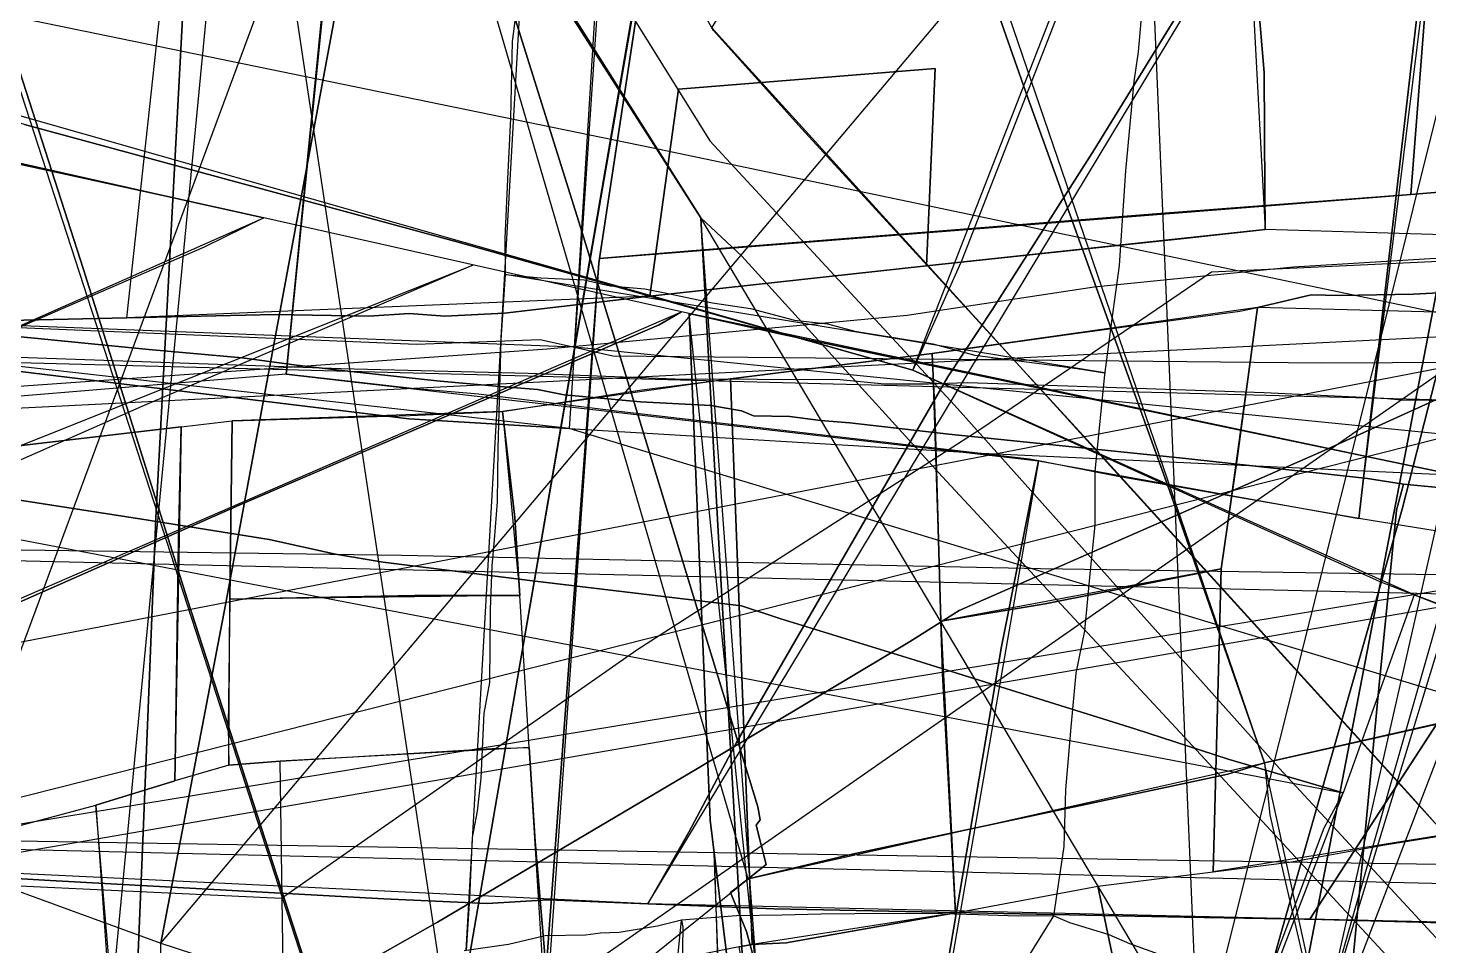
# Model space of a CAD drawing. Extents: x -6790 to 12600, y -1098 to 2171.
# Drawn here: x 172.6 to 247.7, y 239.5 to 288.8 of the extents above; entities that cross this region are included whole.
import ezdxf

# ---------------------------------------------------------------- set-up
doc = ezdxf.new("R2010")
doc.units = 0

msp = doc.modelspace()

# ---------------------------------------------------------------- linework, layer by layer
for points in [[(303.732, 173.172), (284.394, 158.059), (280.589, 155.094), (239.695, 139.539), (201.793, 125.282), (186.196, 119.29), (143.088, 126.275), (131.294, 128.186), (128.262, 128.676), (124.379, 129.278), (118.024, 129.785), (110.821, 133.719), (105.273, 136.844), (100.214, 139.673), (92.049, 145.144), (84.218, 150.48), (80.215, 153.149), (696.254, 582.599)], [(295.527, 254.346), (282.987, 256.267), (282.987, 256.267), (275.18, 257.406), (243.894, 262.47), (248.636, 303.439), (252.679, 340.689), (257.881, 385.103), (254.401, 421.172), (259.866, 448.662), (266.622, 485.069), (280.23, 555.874), (288.74, 549.561), (289.133, 549.075), (291.654, 548.335), (311.75, 543.988)], [(269.474, 370.142), (262.534, 343.426), (256.466, 317.891), (245.421, 273.547), (238.81, 247.23), (235.874, 235.519), (235.255, 231.251), (235.157, 228.091), (235.641, 225.443), (223.7, 509.595)], [(146.37, 394.556), (159.266, 365.447), (166.354, 349.384), (171.331, 340.561), (182.492, 324.574), (195.84, 304.062), (209.113, 282.72), (222.234, 268.543), (239.642, 249.061), (248.921, 239.037), (252.77, 232.06), (260.669, 214.258), (267.164, 193.528), (273.018, 181.219), (279.875, 175.926), (302.288, 163.737)], [(257.881, 385.103), (252.679, 340.689), (248.636, 303.439), (243.894, 262.47), (230.9, 264.724), (226.733, 265.552), (226.238, 265.651), (204.249, 268.197), (196.715, 269.136), (193.146, 269.428), (186.394, 270.209), (189.255, 298.574), (192.079, 326.144), (198.606, 392.913)], [(180.633, 387.376), (177.044, 366.538), (171.331, 339.911), (171.331, 339.911), (162.378, 308.583), (154.879, 281.596), (146.704, 251.73), (179.683, 239.689), (183.137, 257.742), (189.761, 293.463), (201.902, 359.058), (217.397, 355.138), (238.969, 349.548), (266.31, 342.446), (269.794, 356.599), (269.92, 356.553), (274.285, 376.674)], [(255.123, 238.901), (251.089, 242.772), (250.307, 243.572), (249.894, 243.995), (246.684, 247.583), (229.706, 266.274), (214.02, 283.38), (209.307, 288.624), (209.222, 288.776), (208.31, 290.424), (203.484, 297.841), (193.919, 313.071), (180.848, 334.181), (175.845, 342.551), (175.718, 342.652), (175.231, 343.041), (171.815, 351.402), (159.05, 384.13)], [(208.466, 380.284), (203.636, 298.258), (201.862, 271.648), (201.571, 267.292), (223.672, 265.969), (259.291, 264.316), (259.78, 263.735), (266.548, 255.079), (274.203, 245.258), (273.473, 252.964), (273.412, 255.947), (273.314, 257.106), (273.071, 264.492), (271.986, 297.377), (271.222, 321.432), (271.417, 323.419), (271.525, 333.221), (272.074, 355.061), (272.17, 359.763), (272.56, 379.096)], [(213.113, 232.871), (211.074, 240.322), (210.217, 242.414), (211.162, 243.146), (212.139, 243.903), (211.587, 246.011), (211.804, 246.307), (211.676, 246.997), (202.26, 277.804), (197.179, 294.057), (190.944, 314.393), (184.236, 336.499), (178.276, 356.492), (175.208, 366.212), (173.494, 371.82)], [(151.035, 370.993), (145.072, 369.117), (147.608, 361.327), (148.037, 359.619), (148.155, 359.272), (148.155, 359.272), (150.049, 353.735), (151.989, 347.899), (153.969, 342.19), (155.172, 338.267), (156.186, 335.423), (159.054, 326.495), (161.791, 318.218), (164.156, 310.896), (168.713, 296.788), (171.605, 288.025), (175.533, 275.804), (181.088, 258.153), (188.203, 236.204)], [(300.07, 265.404), (293.329, 266.02), (287.695, 266.536), (262.266, 269.224), (251.178, 270.263), (242.042, 266.102), (222.481, 257.528), (219.82, 255.84), (208.457, 249.048), (194.506, 240.821), (187.826, 237.024), (186.532, 236.532), (156.803, 229.361), (156.449, 235.3), (155.952, 243.415), (154.026, 274.833), (152.137, 307.582), (150.982, 323.152), (148.26, 366.55), (160.073, 371.466)], [(197.314, 370.839), (200.833, 360.279), (203.5, 352.273), (206.393, 343.835), (208.567, 337.178), (211.648, 327.706), (213.922, 321.124), (216.411, 313.361), (216.825, 312.07), (218.021, 308.352), (221.81, 297.412), (226.16, 285.017), (233.751, 263.97), (238.848, 249.353), (251.977, 252.303), (301.322, 263.655)], [(151.953, 369.299), (155.618, 362.201), (156.863, 359.812), (157.007, 358.629), (157.103, 357.973), (158.046, 354.679), (158.974, 353.08), (159.902, 351.48), (160.344, 350.234), (160.787, 348.989), (161.795, 346.686), (162.348, 345.618), (168.588, 337.354), (179.566, 322.827), (182.443, 319.457), (182.971, 318.838), (185.793, 314.443), (190.371, 307.109), (202.021, 289.034), (208.637, 278.577), (210.821, 276.527), (221.562, 264.717), (234.084, 251.238), (246.71, 237.605)], [(235.641, 225.443), (239.627, 239.888), (246.227, 262.967), (259.936, 316.56), (266.31, 342.446), (238.969, 349.548), (217.397, 355.138), (201.902, 359.058), (189.761, 293.463), (183.137, 257.742), (179.683, 239.689), (181.375, 239.13)], [(323.004, 342.564), (288.738, 351.368), (274.424, 354.938), (269.92, 356.553), (269.794, 356.599), (266.31, 342.446), (259.936, 316.56), (246.227, 262.967), (239.627, 239.888), (235.641, 225.443), (235.985, 215.479), (237.379, 215.018), (237.379, 215.018), (255.557, 204.834), (256.999, 204.122), (253.901, 195.081), (269.944, 185.082), (266.014, 165.283), (265.651, 163.723), (260.011, 129.493), (258.88, 121.157), (258.352, 119.992), (253.7, 92.496)], [(166.117, 239.087), (208.852, 354.395)], [(178.022, 228.532), (178.703, 244.731), (179.408, 262.486), (180.514, 283.245), (182.443, 319.457), (179.566, 322.827), (168.588, 337.354), (162.348, 345.618), (161.795, 346.686), (160.787, 348.989), (160.344, 350.234), (158.385, 342.755), (155.107, 328.69), (154.253, 311.903), (152.598, 275.779), (150.787, 242.668), (148.98, 212.636)], [(184.236, 336.499), (190.944, 314.393), (197.179, 294.057), (202.26, 277.804), (211.676, 246.997), (211.804, 246.307), (211.587, 246.011), (212.139, 243.903), (211.162, 243.146), (216.735, 244.46), (236.883, 248.751), (238.848, 249.353), (238.848, 249.353), (233.751, 263.97), (226.16, 285.017), (221.81, 297.412), (218.021, 308.352), (216.825, 312.07), (216.411, 313.361), (213.922, 321.124), (211.648, 327.706)], [(299.974, 333.632), (290.15, 317.092), (278.318, 298.009), (276.114, 294.613), (262.3, 273.332), (241.265, 240.976), (264.633, 240.341), (283.226, 239.927), (310.578, 239.398)], [(243.919, 331.763), (236.24, 311.709), (229.929, 295.059), (222.618, 276.32), (219.996, 270.415), (245.033, 259.077), (246.873, 258.363), (246.873, 258.363), (255.512, 255.014), (266.409, 251.065), (268.85, 250.094), (269.735, 251.993), (271.433, 256.309), (276.15, 268.184), (279.075, 275.731), (282.032, 283.003), (285.48, 291.572), (287.005, 295.257), (293.497, 311.832), (297.386, 321.759)], [(243.919, 331.763), (236.24, 311.709), (229.929, 295.059), (222.618, 276.32), (219.996, 270.415), (245.033, 259.077), (246.873, 258.363), (246.873, 258.363), (255.512, 255.014), (266.409, 251.065), (268.85, 250.094), (269.735, 251.993), (271.433, 256.309), (276.15, 268.184), (279.075, 275.731), (282.032, 283.003), (285.48, 291.572), (287.005, 295.257), (293.497, 311.832), (297.386, 321.759)], [(198.811, 290.395), (198.52, 288.033), (198.428, 283.932), (198.265, 280.661), (198.117, 277.474), (198.133, 275.547), (197.899, 272.038), (197.739, 266.211), (197.718, 263.351), (197.546, 261.321), (197.426, 259.918), (197.341, 257.59), (197.296, 253.66), (197.003, 252.022), (196.827, 248.534), (196.634, 246.77), (196.375, 245.356), (196.224, 242.115), (196.046, 239.296), (201.058, 326.925)], [(231.545, 326.097), (242.522, 324.755), (245.951, 324.36), (247.925, 322.826), (249.155, 322.408), (250.486, 322.216), (252.856, 321.669), (251.357, 318.532), (242.656, 302.936), (240.266, 298.473), (237.878, 295.513), (229.717, 282.233), (224.274, 273.702), (221.86, 270.065), (210.564, 250.481), (207.99, 245.648), (205.795, 241.802), (200.436, 242.018), (197.179, 241.822), (191.631, 242.063), (173.748, 243.046), (163.656, 243.64)], [(211.041, 235.686), (209.61, 260.792), (208.637, 278.577), (208.637, 278.577), (202.021, 289.034), (190.371, 307.109), (185.793, 314.443), (182.971, 318.838), (182.443, 319.457), (180.514, 283.245), (179.408, 262.486), (178.703, 244.731), (178.022, 228.532)], [(249.894, 243.995), (246.684, 247.583), (229.706, 266.274), (214.02, 283.38), (209.307, 288.624), (209.222, 288.776), (209.743, 289.619), (209.994, 289.881), (210.998, 290.911), (216.074, 296.71), (224.882, 306.772), (226.878, 309.06), (234.849, 303.898), (236.409, 292.891), (255.951, 291.194)], [(819.413, 230.742), (92.901, 307.155), (92.901, 307.155), (151.382, 293.108), (169.37, 289.883), (205.992, 282.358), (253.365, 272.396), (302.959, 262.577)], [(238.032, 295.681), (238.829, 286.383), (238.863, 280.027), (238.871, 277.954), (234.839, 277.512), (220.732, 276.005), (221.195, 286.584), (207.428, 285.477), (205.887, 274.385), (198.097, 273.47), (194.899, 273.303), (192.992, 273.449), (190.833, 273.311), (185.804, 273.401), (177.85, 273.216), (181.327, 305.103)], [(238.032, 295.681), (238.829, 286.383), (238.863, 280.027), (238.871, 277.954), (234.839, 277.512), (220.732, 276.005), (221.195, 286.584), (207.428, 285.477), (205.887, 274.385), (198.097, 273.47), (194.899, 273.303), (192.992, 273.449), (190.833, 273.311), (185.804, 273.401), (177.85, 273.216), (181.327, 305.103)], [(232.506, 292.383), (232.072, 287.491), (231.842, 285.895), (231.394, 281.105), (231.05, 276.033), (230.665, 273.174), (230.259, 270.158), (229.748, 265.008), (229.748, 262.098), (229.472, 259.487), (229.197, 256.431), (228.731, 254.174), (228.456, 251.273), (228.178, 247.909), (228.084, 244.869), (227.532, 241.154), (225.633, 241.144), (223.493, 241.208), (221.556, 241.267), (218.699, 241.28), (215.056, 241.25), (212.98, 241.191), (210.547, 241.163), (207.591, 240.924), (206.312, 240.593), (204.251, 240.264), (203.247, 240.225), (202.443, 240.123), (200.287, 240.088), (198.323, 239.627), (195.936, 239.28)], [(311.025, 236.088), (291.752, 228.878), (275.831, 222.875), (274.109, 221.941), (242.208, 205.366), (231.998, 200.014), (229.277, 198.663), (226.52, 197.365), (196.883, 186.824), (196.724, 187.874), (198.993, 220.321), (203.155, 276.159), (203.193, 276.409), (203.193, 276.409), (208.379, 276.825), (233.057, 278.804), (246.688, 279.841), (265.734, 281.432), (289.56, 283.311), (290.873, 283.244), (334.1, 288.747)], [(318.932, 249.961), (284.017, 257.427), (248.664, 264.879), (212.935, 272.337), (208, 273.447), (207.587, 273.54), (185.198, 278.575), (179.88, 279.771), (144.465, 287.728)], [(188.203, 236.204), (181.088, 258.153), (175.533, 275.804), (171.605, 288.025)], [(172.367, 283.582), (195.618, 277.28), (219.996, 270.415), (245.033, 259.077), (246.873, 258.363), (243.068, 247.747), (243.068, 247.747), (236.902, 249.548), (231.887, 251.184), (220.116, 254.861), (212.925, 257.085), (210.817, 257.778), (199.613, 259.125), (191.595, 260.126), (189.045, 260.55), (185.483, 261.339), (178.659, 262.417), (168.196, 264.044)], [(172.367, 283.582), (195.618, 277.28), (219.996, 270.415), (245.033, 259.077), (246.873, 258.363), (243.068, 247.747), (243.068, 247.747), (236.902, 249.548), (231.887, 251.184), (220.116, 254.861), (212.925, 257.085), (210.817, 257.778), (199.613, 259.125), (191.595, 260.126), (189.045, 260.55), (185.483, 261.339), (178.659, 262.417), (168.196, 264.044)], [(248.448, 277.676), (238.871, 277.954), (234.839, 277.512), (220.732, 276.005), (205.887, 274.385), (198.097, 273.47), (194.899, 273.303), (192.992, 273.449), (190.833, 273.311), (185.804, 273.401), (177.85, 273.216), (168.388, 273.005)], [(248.448, 277.676), (238.871, 277.954), (234.839, 277.512), (220.732, 276.005), (205.887, 274.385), (198.097, 273.47), (194.899, 273.303), (192.992, 273.449), (190.833, 273.311), (185.804, 273.401), (177.85, 273.216), (168.388, 273.005)], [(246.71, 237.605), (234.084, 251.238), (221.562, 264.717), (210.821, 276.527), (208.637, 278.577), (209.61, 260.792), (211.041, 235.686)], [(157.78, 264.648), (172.826, 266.447), (180.765, 267.377), (183.507, 267.692), (193.043, 267.981), (198, 268.195), (205.46, 269.353), (210.21, 269.949), (214.766, 270.53), (221.034, 271.314), (228.698, 272.374), (237.514, 273.577), (238.462, 273.771), (241.346, 274.453), (242.875, 274.423), (246.839, 274.494), (253.597, 274.841)], [(157.78, 264.648), (172.826, 266.447), (180.765, 267.377), (183.507, 267.692), (193.043, 267.981), (198, 268.195), (205.46, 269.353), (210.21, 269.949), (214.766, 270.53), (221.034, 271.314), (228.698, 272.374), (237.514, 273.577), (238.462, 273.771), (241.346, 274.453), (242.875, 274.423), (246.839, 274.494), (253.597, 274.841)], [(211.531, 226.773), (209.131, 246.286), (208, 273.447), (207.587, 273.54), (206.395, 272.852), (183.881, 263.177), (172.269, 258.054), (159.501, 252.563), (146.41, 246.9), (132.288, 240.952), (108.126, 230.422)], [(489.468, 262.504), (100.352, 272.677)], [(172.001, 272.222), (179.035, 271.516), (184.045, 271.071), (186.946, 270.679), (189.536, 270.371), (194.47, 269.848), (197.636, 269.553), (199.874, 269.373), (201.299, 269.096), (205.401, 268.709), (209.161, 268.516), (210.813, 268.242), (211.45, 267.967), (213.406, 267.928), (215.034, 267.725), (216.619, 267.583), (221.931, 266.988), (234.62, 265.67), (244.363, 264.603), (246.298, 264.297), (249.3, 264.008)], [(243.37, 236.493), (244.073, 243.928), (244.964, 253.358), (245.912, 262.905), (246.298, 264.297), (244.363, 264.603), (234.62, 265.67), (221.931, 266.988), (216.619, 267.583), (215.034, 267.725), (213.406, 267.928), (211.45, 267.967), (210.813, 268.242), (209.161, 268.516), (205.401, 268.709), (201.299, 269.096), (199.874, 269.373), (197.636, 269.553), (194.47, 269.848), (189.536, 270.371), (186.946, 270.679), (184.045, 271.071), (179.035, 271.516), (172.001, 272.222)], [(159.701, 271.551), (173.072, 271.077), (189.329, 270.5), (199.373, 270.249), (207.237, 269.948), (216.1, 269.91), (218.48, 269.69), (220.829, 269.675), (222.912, 269.749), (225.646, 269.66), (238.824, 269.22), (245.247, 268.92), (246.182, 268.817), (252.183, 268.761), (258.85, 268.82), (264.848, 268.721), (270.036, 268.706), (274.92, 268.691), (280.986, 268.577), (288.627, 268.434), (291.86, 268.236), (298.805, 268.024)], [(159.701, 271.551), (173.072, 271.077), (189.329, 270.5), (199.373, 270.249), (207.237, 269.948), (216.1, 269.91), (218.48, 269.69), (220.829, 269.675), (222.912, 269.749), (225.646, 269.66), (238.824, 269.22), (245.247, 268.92), (246.182, 268.817), (252.183, 268.761), (258.85, 268.82), (264.848, 268.721), (270.036, 268.706), (274.92, 268.691), (280.986, 268.577), (288.627, 268.434), (291.86, 268.236), (298.805, 268.024)], [(159.701, 271.551), (173.072, 271.077), (189.329, 270.5), (199.373, 270.249), (207.237, 269.948), (216.1, 269.91), (218.48, 269.69), (220.829, 269.675), (222.912, 269.749), (225.646, 269.66), (238.824, 269.22), (245.247, 268.92), (246.182, 268.817), (252.183, 268.761), (258.85, 268.82), (264.848, 268.721), (270.036, 268.706), (274.92, 268.691), (280.986, 268.577), (288.627, 268.434), (291.86, 268.236), (298.805, 268.024)], [(168.196, 264.044), (178.659, 262.417), (185.483, 261.339), (189.045, 260.55), (191.595, 260.126), (199.613, 259.125), (210.817, 257.778), (212.925, 257.085), (220.116, 254.861), (231.887, 251.184), (236.902, 249.548), (243.068, 247.747), (242.022, 245.856), (236.738, 231.788)], [(168.196, 264.044), (178.659, 262.417), (185.483, 261.339), (189.045, 260.55), (191.595, 260.126), (199.613, 259.125), (210.817, 257.778), (212.925, 257.085), (220.116, 254.861), (231.887, 251.184), (236.902, 249.548), (243.068, 247.747), (242.022, 245.856), (236.738, 231.788)], [(301.322, 263.655), (251.977, 252.303), (238.848, 249.353), (239.129, 246.565), (246.018, 216.775), (246.061, 216.451), (256.214, 216.897), (279.707, 217.658), (315.041, 218.892)], [(306.572, 255.682), (289.53, 258.468), (271.937, 261.46), (263.26, 262.933), (261.498, 262.825), (255.304, 263.396), (249.3, 264.008), (246.298, 264.297), (245.912, 262.905), (244.964, 253.358), (244.073, 243.928), (243.37, 236.493)], [(85.287, 100.619), (76.647, 118.755), (79.772, 128.13), (87.063, 154.047), (94.416, 179.413), (101.818, 204.743), (107.258, 222.465), (113.187, 242.695), (119.135, 262.902), (146.704, 251.73), (179.683, 239.689), (181.375, 239.13), (197.563, 231.093), (191.394, 199.809), (190.142, 185.82), (189.05, 170.803), (187.53, 148.794), (186.703, 135.037), (186.046, 122.219), (183.958, 110.209), (181.316, 93.641)], [(299.362, 241.505), (288.379, 244.535), (276.909, 247.889), (268.85, 250.094), (266.409, 251.065), (255.512, 255.014), (246.873, 258.363), (243.068, 247.747), (242.022, 245.856), (236.738, 231.788), (233.025, 221.662), (232.636, 220.634), (231.081, 217.516), (229.331, 214.193), (228.68, 212.97), (227.527, 208.824), (224.141, 198.333), (220.611, 187.422), (217.452, 177.655), (212.258, 161.245), (206.904, 144.327), (202.435, 130.208), (198.153, 116.212), (194.1, 102.965)], [(299.362, 241.505), (288.379, 244.535), (276.909, 247.889), (268.85, 250.094), (266.409, 251.065), (255.512, 255.014), (246.873, 258.363), (243.068, 247.747), (242.022, 245.856), (236.738, 231.788), (233.025, 221.662), (232.636, 220.634), (231.081, 217.516), (229.331, 214.193), (228.68, 212.97), (227.527, 208.824), (224.141, 198.333), (220.611, 187.422), (217.452, 177.655), (212.258, 161.245), (206.904, 144.327), (202.435, 130.208), (198.153, 116.212), (194.1, 102.965)], [(213.113, 232.871), (211.074, 240.322), (210.217, 242.414), (211.162, 243.146), (216.735, 244.46), (236.883, 248.751), (238.848, 249.353), (238.848, 249.353), (239.129, 246.565), (246.018, 216.775)], [(80.513, 210.987), (86.462, 247.533), (109.767, 246.436), (119.912, 246.133), (129.529, 245.711), (137.457, 245.051), (152.68, 244.194), (163.656, 243.64), (173.748, 243.046), (191.631, 242.063), (197.179, 241.822), (200.436, 242.018), (205.795, 241.802), (212.559, 241.529), (234.53, 241.081), (240.995, 240.984), (241.265, 240.976), (264.633, 240.341), (283.226, 239.927), (310.578, 239.398)], [(234.061, 238.787), (231.626, 239.662), (230.509, 240.143), (228.404, 240.773), (227.532, 241.154), (177.922, 161.258)], [(198.809, 152.957), (207.591, 240.924), (207.591, 240.924), (207.672, 240.541), (207.633, 238.366)]]:
    msp.add_lwpolyline(points)
for points in [[(280.23, 555.874), (266.622, 485.069), (259.866, 448.662), (254.401, 421.172), (257.881, 385.103), (252.679, 340.689), (248.636, 303.439), (243.894, 262.47), (280.23, 555.874)], [(136.758, 429.073), (144.348, 427.381), (183.178, 420.48), (210.71, 415.366), (210.295, 408.933), (208.466, 380.284), (203.636, 298.258), (201.862, 271.648), (201.571, 267.292), (192.979, 267.806), (142.632, 273.942), (136.89, 274.642), (136.919, 306.498), (136.919, 332.277), (136.919, 380.949), (136.758, 429.073)], [(226.333, 412.573), (225.752, 409.887), (219.736, 375.265), (207.258, 302.874), (194.878, 231.137), (172.836, 234.941), (150.072, 238.894), (147.818, 239.234), (148.862, 249.088), (151.729, 272.435), (155.125, 300.838), (158.436, 327.904), (160.503, 344.977), (161.614, 354.362), (162.016, 354.43), (162.216, 355.235), (162.531, 364.492), (164.257, 415.133), (164.309, 416.754), (166.728, 416.676), (179.657, 415.868), (186.03, 415.42), (226.333, 412.573)], [(210.71, 415.366), (210.295, 408.933), (208.466, 380.284), (203.636, 298.258), (201.862, 271.648), (210.71, 415.366)], [(226.333, 412.573), (225.752, 409.887), (219.736, 375.265), (207.258, 302.874), (194.878, 231.137), (226.333, 412.573)], [(226.333, 412.573), (238.915, 411.685), (276.746, 408.698), (280.736, 408.297), (279.772, 401.1), (275.269, 367.113), (272.238, 343.181), (272.076, 342.696), (271.914, 342.21), (268.655, 319.716), (264.718, 292.906), (264.157, 289.861), (251.5, 292.427), (238.341, 224.172), (234.66, 224.601), (206.859, 229.069), (194.878, 231.137), (207.258, 302.874), (219.736, 375.265), (225.752, 409.887), (226.333, 412.573)], [(157.928, 399.411), (172.478, 397.108), (196.683, 393.276), (198.606, 392.913), (192.079, 326.144), (189.255, 298.574), (186.394, 270.209), (169.978, 268.835), (168.919, 268.747), (148.632, 267.729), (145.681, 267.622), (145.807, 273.87), (147.415, 292.943), (150.17, 319.954), (150.126, 321.43), (153.038, 352.225), (157.928, 399.411)], [(198.606, 392.913), (192.079, 326.144), (189.255, 298.574), (186.394, 270.209), (198.606, 392.913)], [(197.314, 370.839), (200.833, 360.279), (203.5, 352.273), (206.393, 343.835), (208.567, 337.178), (211.648, 327.706), (213.922, 321.124), (216.411, 313.361), (216.825, 312.07), (218.021, 308.352), (221.81, 297.412), (226.16, 285.017), (233.751, 263.97), (238.848, 249.353), (197.314, 370.839)], [(175.208, 366.212), (178.276, 356.492), (184.236, 336.499), (190.944, 314.393), (197.179, 294.057), (202.26, 277.804), (211.676, 246.997), (211.804, 246.307), (211.587, 246.011), (212.139, 243.903), (211.162, 243.146), (175.208, 366.212)], [(191.101, 226.999), (188.203, 236.204), (181.088, 258.153), (175.533, 275.804), (171.605, 288.025), (168.713, 296.788), (164.156, 310.896), (161.791, 318.218), (159.054, 326.495), (156.186, 335.423), (155.172, 338.267), (153.969, 342.19), (151.989, 347.899), (150.049, 353.735), (148.155, 359.272), (191.101, 226.999)], [(266.31, 342.446), (238.969, 349.548), (217.397, 355.138), (201.902, 359.058), (189.761, 293.463), (183.137, 257.742), (179.683, 239.689), (266.31, 342.446)], [(266.31, 342.446), (259.936, 316.56), (246.227, 262.967), (239.627, 239.888), (235.641, 225.443), (235.985, 215.479), (237.379, 215.018), (266.31, 342.446)], [(190.243, 311.019), (216.793, 321.187), (237.258, 328.922), (243.919, 331.763), (236.24, 311.709), (229.929, 295.059), (222.618, 276.32), (219.996, 270.415), (195.618, 277.28), (172.367, 283.582), (150.698, 289.911), (147.265, 291.172), (162, 298.074), (181.063, 306.87), (190.243, 311.019)], [(190.243, 311.019), (216.793, 321.187), (237.258, 328.922), (243.919, 331.763), (236.24, 311.709), (229.929, 295.059), (222.618, 276.32), (219.996, 270.415), (195.618, 277.28), (172.367, 283.582), (150.698, 289.911), (147.265, 291.172), (162, 298.074), (181.063, 306.87), (190.243, 311.019)], [(243.919, 331.763), (236.24, 311.709), (229.929, 295.059), (222.618, 276.32), (219.996, 270.415), (243.919, 331.763)], [(243.919, 331.763), (236.24, 311.709), (229.929, 295.059), (222.618, 276.32), (219.996, 270.415), (243.919, 331.763)], [(182.443, 319.457), (180.514, 283.245), (179.408, 262.486), (178.703, 244.731), (178.022, 228.532), (177.135, 212.298), (176.656, 203.486), (197.973, 203.646), (206.356, 203.671), (205.426, 179.717), (205.023, 169.362), (182.443, 319.457)], [(182.443, 319.457), (182.971, 318.838), (185.793, 314.443), (190.371, 307.109), (202.021, 289.034), (208.637, 278.577), (182.443, 319.457)], [(289.56, 283.311), (265.734, 281.432), (246.688, 279.841), (249.426, 315.129), (287.99, 318.311), (288.688, 309.857), (289.56, 283.311)], [(246.688, 279.841), (233.057, 278.804), (208.379, 276.825), (203.193, 276.409), (208.589, 311.94), (219.103, 312.825), (221.478, 313.005), (249.426, 315.129), (246.688, 279.841)], [(183.861, 307.442), (194.41, 309.318), (208.589, 311.94), (203.193, 276.409), (203.155, 276.159), (198.993, 220.321), (196.724, 187.874), (196.883, 186.824), (183.354, 182.013), (182.543, 181.67), (172.039, 184.542), (183.861, 307.442)], [(183.861, 307.442), (180.292, 307.508), (162.139, 309.203), (151.232, 191.261), (156.033, 188.771), (170.613, 184.932), (172.039, 184.542), (183.861, 307.442)], [(168.388, 273.005), (177.85, 273.216), (181.327, 305.103), (172.143, 305.958), (171.472, 298.746), (168.388, 273.005)], [(168.388, 273.005), (177.85, 273.216), (181.327, 305.103), (172.143, 305.958), (171.472, 298.746), (168.388, 273.005)], [(242.656, 302.936), (240.266, 298.473), (237.878, 295.513), (229.717, 282.233), (224.274, 273.702), (221.86, 270.065), (210.564, 250.481), (207.99, 245.648), (205.795, 241.802), (242.656, 302.936)], [(242.656, 302.936), (249.182, 301.415), (269.073, 296.48), (276.114, 294.613), (262.3, 273.332), (241.265, 240.976), (240.995, 240.984), (234.53, 241.081), (212.559, 241.529), (205.795, 241.802), (207.99, 245.648), (210.564, 250.481), (221.86, 270.065), (224.274, 273.702), (229.717, 282.233), (237.878, 295.513), (240.266, 298.473), (242.656, 302.936)], [(402.383, 300.312), (391.396, 281.877), (375.824, 262.715), (365.056, 252.411), (348.036, 237.533), (338.6, 228.733), (322.969, 219.181), (320.422, 215.824), (290.898, 196.72), (276.888, 190.178), (271.852, 185.663), (258.942, 179.758), (243.485, 173.448), (224.439, 164.648), (215.177, 160.48), (201.456, 152.491), (188.431, 148.786), (166.422, 150.049), (139.028, 156.976), (112.055, 172.614), (97.781, 183.949), (81.035, 201.052), (44.463, 231.179), (402.383, 300.312)], [(238.871, 277.954), (238.863, 280.027), (238.829, 286.383), (238.032, 295.681), (237.682, 300.326), (238.871, 277.954)], [(248.448, 277.676), (238.871, 277.954), (238.863, 280.027), (238.829, 286.383), (238.032, 295.681), (237.682, 300.326), (247.688, 298.583), (250.627, 298.038), (249.158, 285.035), (248.626, 279.519), (248.448, 277.676)], [(248.448, 277.676), (238.871, 277.954), (238.863, 280.027), (238.829, 286.383), (238.032, 295.681), (237.682, 300.326), (247.688, 298.583), (250.627, 298.038), (249.158, 285.035), (248.626, 279.519), (248.448, 277.676)], [(97.1, 239.592), (75.033, 233.617), (92.176, 298.903), (109.754, 295.599), (144.465, 287.728), (179.88, 279.771), (185.198, 278.575), (182, 277.014), (165.984, 270.059), (147.244, 261.657), (128.77, 253.517), (107.99, 244.362), (99.83, 240.869), (98.837, 240.159), (97.1, 239.592)], [(92.176, 298.903), (109.754, 295.599), (144.465, 287.728), (179.88, 279.771), (185.198, 278.575), (92.176, 298.903)], [(276.114, 294.613), (262.3, 273.332), (241.265, 240.976), (276.114, 294.613)], [(237.533, 219.979), (238.341, 224.172), (251.5, 292.427), (264.157, 289.861), (264.718, 292.906), (313.497, 283.312), (313.047, 281.279), (306.41, 247.342), (305.772, 243.953), (299.752, 211.981), (299.702, 211.599), (287.067, 213.267), (245.781, 218.749), (237.533, 219.979)], [(264.718, 292.906), (264.157, 289.861), (251.5, 292.427), (238.341, 224.172), (264.718, 292.906)], [(219.996, 270.415), (195.618, 277.28), (172.367, 283.582), (150.698, 289.911), (147.265, 291.172), (219.996, 270.415)], [(219.996, 270.415), (195.618, 277.28), (172.367, 283.582), (150.698, 289.911), (147.265, 291.172), (219.996, 270.415)], [(425.609, 288.386), (424.015, 283.27), (421.536, 272.638), (420.374, 267.501), (417.113, 253.319), (411.434, 231.132), (375.057, 199.551), (374.367, 177.816), (307.953, 166.154), (278.687, 161.185), (237.203, 154.141), (231.519, 152.916), (217.465, 150.465), (204.184, 147.055), (201.972, 147.055), (174.988, 155.618), (147.86, 164.744), (144.331, 165.461), (126.466, 175.331), (100.98, 188.927), (84.018, 198.005), (42.92, 222.238), (425.609, 288.386)], [(209.222, 288.776), (209.307, 288.624), (214.02, 283.38), (229.706, 266.274), (246.684, 247.583), (249.894, 243.995), (250.307, 243.572), (209.222, 288.776)], [(205.887, 274.385), (207.428, 285.477), (221.195, 286.584), (220.732, 276.005), (205.887, 274.385)], [(220.732, 276.005), (221.195, 286.584), (207.428, 285.477), (205.887, 274.385), (220.732, 276.005)], [(220.732, 276.005), (221.195, 286.584), (207.428, 285.477), (205.887, 274.385), (220.732, 276.005)], [(246.688, 279.841), (265.734, 281.432), (289.56, 283.311), (246.688, 279.841)], [(246.688, 279.841), (233.057, 278.804), (208.379, 276.825), (203.193, 276.409), (246.688, 279.841)], [(97.1, 239.592), (75.033, 233.617), (71.027, 219.037), (79.964, 221.698), (97.672, 226.518), (101.656, 227.603), (108.126, 230.422), (132.288, 240.952), (146.41, 246.9), (159.501, 252.563), (172.269, 258.054), (183.881, 263.177), (206.395, 272.852), (207.587, 273.54), (185.198, 278.575), (182, 277.014), (165.984, 270.059), (147.244, 261.657), (128.77, 253.517), (107.99, 244.362), (99.83, 240.869), (98.837, 240.159), (97.1, 239.592)], [(185.198, 278.575), (182, 277.014), (165.984, 270.059), (147.244, 261.657), (128.77, 253.517), (107.99, 244.362), (99.83, 240.869), (98.837, 240.159), (97.1, 239.592), (185.198, 278.575)], [(155.952, 243.415), (164.103, 243.136), (186.158, 242.099), (205.202, 255.411), (223.631, 267.265), (236.003, 275.685), (264.925, 277.046), (294.984, 278.58), (155.952, 243.415)], [(208.637, 278.577), (209.61, 260.792), (211.041, 235.686), (212.184, 213.411), (212.69, 203.562), (218.011, 204.573), (217.072, 180.418), (216.759, 168.782), (208.637, 278.577)], [(208.637, 278.577), (210.821, 276.527), (221.562, 264.717), (234.084, 251.238), (246.71, 237.605), (248.788, 235.188), (249.65, 233.556), (257.685, 210.484), (259.238, 206.321), (262.194, 197.823), (265.299, 189.191), (267.946, 181.5), (269.082, 178.945), (269.483, 176.776), (269.512, 176.123), (208.637, 278.577)], [(220.732, 276.005), (234.839, 277.512), (238.871, 277.954), (220.732, 276.005)], [(254.097, 277.969), (248.655, 257.196), (242.147, 235.918), (240.224, 229.629), (239.163, 225.623), (254.097, 277.969)], [(131.685, 266.337), (150.375, 267.98), (170.557, 269.451), (200.395, 271.563), (219.693, 273.366), (229.72, 274.876), (240.401, 275.958), (248.003, 276.419), (254.642, 276.118), (262.22, 275.938), (267.338, 275.711), (279.248, 274.687), (285.358, 274.07), (131.685, 266.337)], [(203.193, 276.409), (203.155, 276.159), (198.993, 220.321), (196.724, 187.874), (196.883, 186.824), (203.193, 276.409)], [(196.407, 276.054), (178.66, 268.475), (144.203, 253.277), (124.597, 244.634), (107.601, 236.977), (101.104, 234.193), (68.678, 225.085), (196.407, 276.054)], [(198.133, 275.547), (200.055, 275.372), (202.37, 275.257), (203.773, 274.931), (205.628, 274.78), (206.783, 274.542), (209.262, 274.032), (211.286, 273.725), (213.655, 273.101), (215.418, 272.906), (216.888, 272.507), (221.064, 271.825), (223.318, 271.212), (226.784, 270.769), (227.324, 270.699), (228.808, 270.509), (230.275, 270.279), (198.133, 275.547)], [(236.529, 259.76), (236.098, 243.521), (240.176, 244.031), (245.287, 244.968), (261.697, 247.592), (264.314, 248.039), (268.668, 261.825), (272.077, 272.9), (268.886, 273.346), (261.805, 274.387), (257.814, 275.163), (253.597, 274.841), (246.839, 274.494), (242.875, 274.423), (241.346, 274.453), (238.462, 273.771), (237.368, 265.559), (236.529, 259.76)], [(236.529, 259.76), (236.098, 243.521), (240.176, 244.031), (245.287, 244.968), (261.697, 247.592), (264.314, 248.039), (268.668, 261.825), (272.077, 272.9), (268.886, 273.346), (261.805, 274.387), (257.814, 275.163), (253.597, 274.841), (246.839, 274.494), (242.875, 274.423), (241.346, 274.453), (238.462, 273.771), (237.368, 265.559), (236.529, 259.76)], [(238.462, 273.771), (241.346, 274.453), (242.875, 274.423), (246.839, 274.494), (253.597, 274.841), (257.814, 275.163), (261.805, 274.387), (268.886, 273.346), (272.077, 272.9), (238.462, 273.771)], [(243.068, 247.747), (236.902, 249.548), (231.887, 251.184), (220.116, 254.861), (212.925, 257.085), (210.817, 257.778), (199.613, 259.125), (191.595, 260.126), (189.045, 260.55), (185.483, 261.339), (178.659, 262.417), (168.196, 264.044), (160.746, 265.334), (151.332, 266.951), (141.129, 268.568), (133.381, 269.8), (125.545, 271.022), (115.227, 272.486), (108.133, 273.737), (103.57, 274.449), (243.068, 247.747)], [(243.068, 247.747), (236.902, 249.548), (231.887, 251.184), (220.116, 254.861), (212.925, 257.085), (210.817, 257.778), (199.613, 259.125), (191.595, 260.126), (189.045, 260.55), (185.483, 261.339), (178.659, 262.417), (168.196, 264.044), (160.746, 265.334), (151.332, 266.951), (141.129, 268.568), (133.381, 269.8), (125.545, 271.022), (115.227, 272.486), (108.133, 273.737), (103.57, 274.449), (243.068, 247.747)], [(177.85, 273.216), (185.804, 273.401), (190.833, 273.311), (192.992, 273.449), (194.899, 273.303), (198.097, 273.47), (205.887, 274.385), (177.85, 273.216)], [(207.587, 273.54), (206.395, 272.852), (183.881, 263.177), (172.269, 258.054), (159.501, 252.563), (146.41, 246.9), (132.288, 240.952), (108.126, 230.422), (101.656, 227.603), (207.587, 273.54)], [(142.632, 273.942), (193.394, 271.806), (200.013, 272.066), (201.862, 271.648), (142.632, 273.942)], [(142.632, 273.942), (192.979, 267.806), (201.571, 267.292), (142.632, 273.942)], [(208, 273.447), (209.131, 246.286), (211.531, 226.773), (216.71, 188.089), (216.719, 188.017), (208, 273.447)], [(208, 273.447), (212.935, 272.337), (248.664, 264.879), (284.017, 257.427), (318.932, 249.961), (332.448, 247.071), (334.702, 246.697), (208, 273.447)], [(329.144, 211.287), (323.629, 189.573), (322.969, 186.972), (307.957, 186.892), (278.761, 186.773), (275.056, 186.801), (261.953, 186.897), (259.567, 186.729), (242.066, 185.499), (223.324, 184.724), (217.18, 184.47), (216.719, 188.017), (216.71, 188.089), (211.531, 226.773), (209.131, 246.286), (208, 273.447), (212.935, 272.337), (248.664, 264.879), (284.017, 257.427), (318.932, 249.961), (332.448, 247.071), (334.702, 246.697), (332.007, 229.196), (329.144, 211.287)], [(221.034, 271.314), (228.698, 272.374), (237.514, 273.577), (238.462, 273.771), (221.034, 271.314)], [(236.529, 259.76), (227.079, 257.885), (221.502, 256.958), (221.172, 268.168), (221.034, 271.314), (228.698, 272.374), (237.514, 273.577), (238.462, 273.771), (237.368, 265.559), (236.529, 259.76)], [(236.529, 259.76), (227.079, 257.885), (221.502, 256.958), (221.172, 268.168), (221.034, 271.314), (228.698, 272.374), (237.514, 273.577), (238.462, 273.771), (237.368, 265.559), (236.529, 259.76)], [(236.529, 259.76), (237.368, 265.559), (238.462, 273.771), (236.529, 259.76)], [(201.862, 271.648), (203.909, 271.185), (241.911, 270.808), (264.637, 270.923), (267.657, 270.875), (270.991, 266.916), (273.071, 264.492), (201.862, 271.648)], [(210.21, 269.949), (214.766, 270.53), (221.034, 271.314), (210.21, 269.949)], [(221.502, 256.958), (221.585, 254.155), (222.288, 241.318), (213.201, 239.713), (211.381, 239.625), (211.061, 247.91), (210.21, 269.949), (214.766, 270.53), (221.034, 271.314), (221.172, 268.168), (221.502, 256.958)], [(221.502, 256.958), (221.585, 254.155), (222.288, 241.318), (213.201, 239.713), (211.381, 239.625), (211.061, 247.91), (210.21, 269.949), (214.766, 270.53), (221.034, 271.314), (221.172, 268.168), (221.502, 256.958)], [(221.502, 256.958), (221.172, 268.168), (221.034, 271.314), (221.502, 256.958)], [(219.996, 270.415), (245.033, 259.077), (246.873, 258.363), (219.996, 270.415)], [(219.996, 270.415), (245.033, 259.077), (246.873, 258.363), (219.996, 270.415)], [(155.952, 243.415), (156.449, 235.3), (156.803, 229.361), (186.532, 236.532), (187.826, 237.024), (194.506, 240.821), (208.457, 249.048), (219.82, 255.84), (222.481, 257.528), (242.042, 266.102), (251.178, 270.263), (262.266, 269.224), (287.695, 266.536), (293.329, 266.02), (155.952, 243.415)], [(156.484, 133.375), (192.194, 123.166), (198.149, 121.502), (201.605, 120.691), (215.324, 200.068), (224.753, 255.595), (226.733, 265.552), (226.238, 265.651), (204.249, 268.197), (196.715, 269.136), (193.146, 269.428), (186.394, 270.209), (169.978, 268.835), (166.212, 232.514), (160.383, 173.201), (156.484, 133.375)], [(226.733, 265.552), (226.238, 265.651), (204.249, 268.197), (196.715, 269.136), (193.146, 269.428), (186.394, 270.209), (226.733, 265.552)], [(198, 268.195), (205.46, 269.353), (210.21, 269.949), (198, 268.195)], [(211.381, 239.625), (210.679, 239.486), (207.286, 238.815), (202.1, 238.081), (201.877, 238.05), (200.21, 237.607), (200.247, 239.286), (199.742, 245.145), (199.429, 250.19), (198.917, 258.337), (198.655, 262.52), (198, 268.195), (205.46, 269.353), (210.21, 269.949), (211.061, 247.91), (211.381, 239.625)], [(211.381, 239.625), (210.679, 239.486), (207.286, 238.815), (202.1, 238.081), (201.877, 238.05), (200.21, 237.607), (200.247, 239.286), (199.742, 245.145), (199.429, 250.19), (198.917, 258.337), (198.655, 262.52), (198, 268.195), (205.46, 269.353), (210.21, 269.949), (211.061, 247.91), (211.381, 239.625)], [(210.21, 269.949), (211.061, 247.91), (211.381, 239.625), (210.21, 269.949)], [(238.848, 249.353), (251.977, 252.303), (301.322, 263.655), (327.969, 269.572), (238.848, 249.353)], [(198.917, 258.337), (193.283, 258.338), (183.381, 258.139), (183.507, 267.692), (193.043, 267.981), (198, 268.195), (198.655, 262.52), (198.917, 258.337)], [(198.917, 258.337), (193.283, 258.338), (183.381, 258.139), (183.507, 267.692), (193.043, 267.981), (198, 268.195), (198.655, 262.52), (198.917, 258.337)], [(183.507, 267.692), (193.043, 267.981), (198, 268.195), (183.507, 267.692)], [(198.917, 258.337), (198.655, 262.52), (198, 268.195), (198.917, 258.337)], [(157.78, 264.648), (172.826, 266.447), (180.765, 267.377), (157.78, 264.648)], [(167.321, 244.717), (176.197, 247.097), (180.434, 248.4), (180.464, 250.331), (180.634, 261.301), (180.765, 267.377), (172.826, 266.447), (157.78, 264.648), (160.545, 253.604), (159.999, 242.296), (160.002, 242.098), (167.321, 244.717)], [(167.321, 244.717), (176.197, 247.097), (180.434, 248.4), (180.464, 250.331), (180.634, 261.301), (180.765, 267.377), (172.826, 266.447), (157.78, 264.648), (160.545, 253.604), (159.999, 242.296), (160.002, 242.098), (167.321, 244.717)], [(180.434, 248.4), (180.464, 250.331), (180.634, 261.301), (180.765, 267.377), (183.507, 267.692), (183.381, 258.139), (183.291, 251.301), (183.333, 249.228), (180.434, 248.4)], [(180.434, 248.4), (180.464, 250.331), (180.634, 261.301), (180.765, 267.377), (183.507, 267.692), (183.381, 258.139), (183.291, 251.301), (183.333, 249.228), (180.434, 248.4)], [(180.434, 248.4), (180.464, 250.331), (180.634, 261.301), (180.765, 267.377), (180.434, 248.4)], [(201.571, 267.292), (223.672, 265.969), (259.291, 264.316), (259.78, 263.735), (266.548, 255.079), (274.203, 245.258), (201.571, 267.292)], [(201.605, 120.691), (215.324, 200.068), (224.753, 255.595), (226.733, 265.552), (201.605, 120.691)], [(201.605, 120.691), (223.884, 115.637), (252.504, 108.971), (256.581, 129.236), (269.017, 189.813), (282.987, 256.267), (275.18, 257.406), (243.894, 262.47), (230.9, 264.724), (226.733, 265.552), (224.753, 255.595), (215.324, 200.068), (201.605, 120.691)], [(243.894, 262.47), (230.9, 264.724), (226.733, 265.552), (243.894, 262.47)], [(74.216, 262.47), (136.24, 261.299), (192.585, 260.488), (226.843, 259.781), (267.579, 259.148), (310.065, 258.552), (357.318, 257.211), (400.065, 255.834), (451.245, 254.637), (503.177, 252.83), (534.455, 252.234), (580.33, 251.117), (631.679, 249.888), (674.761, 248.51), (713.226, 247.207), (749.978, 246.574), (792.688, 245.68), (74.216, 262.47)], [(221.502, 256.958), (227.079, 257.885), (236.529, 259.76), (221.502, 256.958)], [(236.529, 259.76), (227.079, 257.885), (221.502, 256.958), (221.585, 254.155), (222.288, 241.318), (229.913, 242.748), (236.098, 243.521), (236.529, 259.76)], [(236.529, 259.76), (227.079, 257.885), (221.502, 256.958), (221.585, 254.155), (222.288, 241.318), (229.913, 242.748), (236.098, 243.521), (236.529, 259.76)], [(246.873, 258.363), (255.512, 255.014), (266.409, 251.065), (268.85, 250.094), (246.873, 258.363)], [(246.873, 258.363), (255.512, 255.014), (266.409, 251.065), (268.85, 250.094), (246.873, 258.363)], [(186.08, 249.446), (197.43, 250.131), (199.429, 250.19), (198.917, 258.337), (193.283, 258.338), (183.381, 258.139), (183.291, 251.301), (183.333, 249.228), (186.08, 249.446)], [(186.08, 249.446), (197.43, 250.131), (199.429, 250.19), (198.917, 258.337), (193.283, 258.338), (183.381, 258.139), (183.291, 251.301), (183.333, 249.228), (186.08, 249.446)], [(183.381, 258.139), (183.291, 251.301), (183.333, 249.228), (183.381, 258.139)], [(183.381, 258.139), (193.283, 258.338), (198.917, 258.337), (183.381, 258.139)], [(222.288, 241.318), (221.585, 254.155), (221.502, 256.958), (222.288, 241.318)], [(186.08, 249.446), (197.43, 250.131), (199.429, 250.19), (186.08, 249.446)], [(200.21, 237.607), (200.075, 237.571), (193.629, 236.253), (190.247, 235.561), (186.285, 234.703), (186.08, 249.446), (197.43, 250.131), (199.429, 250.19), (199.742, 245.145), (200.247, 239.286), (200.21, 237.607)], [(200.21, 237.607), (200.075, 237.571), (193.629, 236.253), (190.247, 235.561), (186.285, 234.703), (186.08, 249.446), (197.43, 250.131), (199.429, 250.19), (199.742, 245.145), (200.247, 239.286), (200.21, 237.607)], [(199.429, 250.19), (199.742, 245.145), (200.247, 239.286), (200.21, 237.607), (199.429, 250.19)], [(177.436, 232.522), (182.876, 233.966), (186.285, 234.703), (186.08, 249.446), (183.333, 249.228), (180.434, 248.4), (176.197, 247.097), (177.018, 235.571), (177.436, 232.522)], [(177.436, 232.522), (182.876, 233.966), (186.285, 234.703), (186.08, 249.446), (183.333, 249.228), (180.434, 248.4), (176.197, 247.097), (177.018, 235.571), (177.436, 232.522)], [(238.848, 249.353), (236.883, 248.751), (216.735, 244.46), (211.162, 243.146), (238.848, 249.353)], [(252.852, 222.234), (234.268, 222.353), (233.314, 226.482), (229.913, 242.748), (236.098, 243.521), (240.176, 244.031), (245.287, 244.968), (261.697, 247.592), (264.314, 248.039), (264.558, 248.081), (275.157, 249.968), (275.012, 249.735), (273.354, 244.832), (270.087, 235.734), (258.777, 237.591), (256.731, 237.858), (253.41, 224.082), (252.852, 222.234)], [(252.852, 222.234), (234.268, 222.353), (233.314, 226.482), (229.913, 242.748), (236.098, 243.521), (240.176, 244.031), (245.287, 244.968), (261.697, 247.592), (264.314, 248.039), (264.558, 248.081), (275.157, 249.968), (275.012, 249.735), (273.354, 244.832), (270.087, 235.734), (258.777, 237.591), (256.731, 237.858), (253.41, 224.082), (252.852, 222.234)], [(238.848, 249.353), (239.129, 246.565), (246.018, 216.775), (246.061, 216.451), (238.848, 249.353)], [(236.098, 243.521), (240.176, 244.031), (245.287, 244.968), (261.697, 247.592), (264.314, 248.039), (236.098, 243.521)], [(71.472, 247.105), (115.877, 246.26), (158.139, 245.415), (234.16, 244.135), (303.003, 243.085), (371.706, 241.054), (440.129, 240.354), (513.734, 237.902), (593.642, 235.311), (672.5, 233.63), (742.604, 231.249), (809.486, 229.428), (71.472, 247.105)], [(86.462, 247.533), (109.767, 246.436), (119.912, 246.133), (129.529, 245.711), (137.457, 245.051), (152.68, 244.194), (163.656, 243.64), (173.748, 243.046), (191.631, 242.063), (197.179, 241.822), (200.436, 242.018), (205.795, 241.802), (86.462, 247.533)], [(177.436, 232.522), (177.135, 232.442), (171.996, 231.078), (168.252, 229.995), (167.321, 244.717), (176.197, 247.097), (177.018, 235.571), (177.436, 232.522)], [(177.436, 232.522), (177.135, 232.442), (171.996, 231.078), (168.252, 229.995), (167.321, 244.717), (176.197, 247.097), (177.018, 235.571), (177.436, 232.522)], [(176.197, 247.097), (177.018, 235.571), (177.436, 232.522), (176.197, 247.097)], [(243.068, 247.747), (242.022, 245.856), (236.738, 231.788), (233.025, 221.662), (232.636, 220.634), (243.068, 247.747)], [(243.068, 247.747), (242.022, 245.856), (236.738, 231.788), (233.025, 221.662), (232.636, 220.634), (243.068, 247.747)], [(209.349, 244.511), (210.026, 222.842), (211.262, 197.372), (211.434, 188.254), (209.349, 244.511)], [(211.162, 243.146), (210.217, 242.414), (211.074, 240.322), (213.113, 232.871), (213.613, 231.147), (194.104, 228.02), (191.101, 226.999), (211.162, 243.146)], [(214.584, 222.058), (214.841, 224.72), (214.216, 227.485), (212.384, 233.37), (210.83, 238.724), (210.679, 239.486), (211.381, 239.625), (213.201, 239.713), (222.288, 241.318), (229.913, 242.748), (233.314, 226.482), (234.268, 222.353), (214.584, 222.058)], [(214.584, 222.058), (214.841, 224.72), (214.216, 227.485), (212.384, 233.37), (210.83, 238.724), (210.679, 239.486), (211.381, 239.625), (213.201, 239.713), (222.288, 241.318), (229.913, 242.748), (233.314, 226.482), (234.268, 222.353), (214.584, 222.058)], [(229.913, 242.748), (233.314, 226.482), (234.268, 222.353), (229.913, 242.748)], [(205.795, 241.802), (212.559, 241.529), (234.53, 241.081), (240.995, 240.984), (241.265, 240.976), (205.795, 241.802)], [(211.381, 239.625), (213.201, 239.713), (222.288, 241.318), (211.381, 239.625)], [(241.265, 240.976), (264.633, 240.341), (283.226, 239.927), (310.578, 239.398), (337.286, 239.114), (338.266, 238.931), (351.633, 238.515), (358.577, 238.299), (241.265, 240.976)], [(179.683, 239.689), (181.375, 239.13), (197.563, 231.093), (191.394, 199.809), (190.142, 185.82), (189.05, 170.803), (187.53, 148.794), (186.703, 135.037), (186.046, 122.219), (183.958, 110.209), (181.316, 93.641), (180.577, 89.245), (180.973, 86.541), (181.566, 83.289), (178.116, 75.157), (179.683, 239.689)]]:
    msp.add_lwpolyline(points, close=True)

doc.saveas('drawing.dxf')
